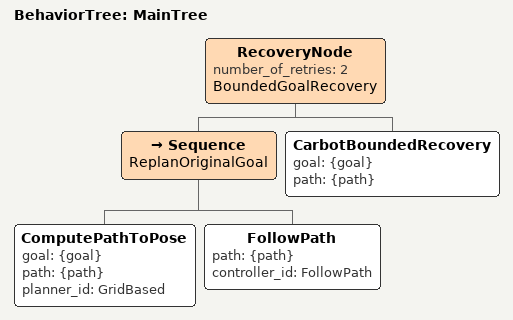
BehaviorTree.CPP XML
<root main_tree_to_execute="MainTree">
  <BehaviorTree ID="MainTree">
    <RecoveryNode number_of_retries="2" name="BoundedGoalRecovery">
      <Sequence name="ReplanOriginalGoal">
        <ComputePathToPose goal="{goal}" path="{path}" planner_id="GridBased"/>
        <FollowPath path="{path}" controller_id="FollowPath"/>
      </Sequence>
      <CarbotBoundedRecovery goal="{goal}" path="{path}"/>
    </RecoveryNode>
  </BehaviorTree>
</root>
